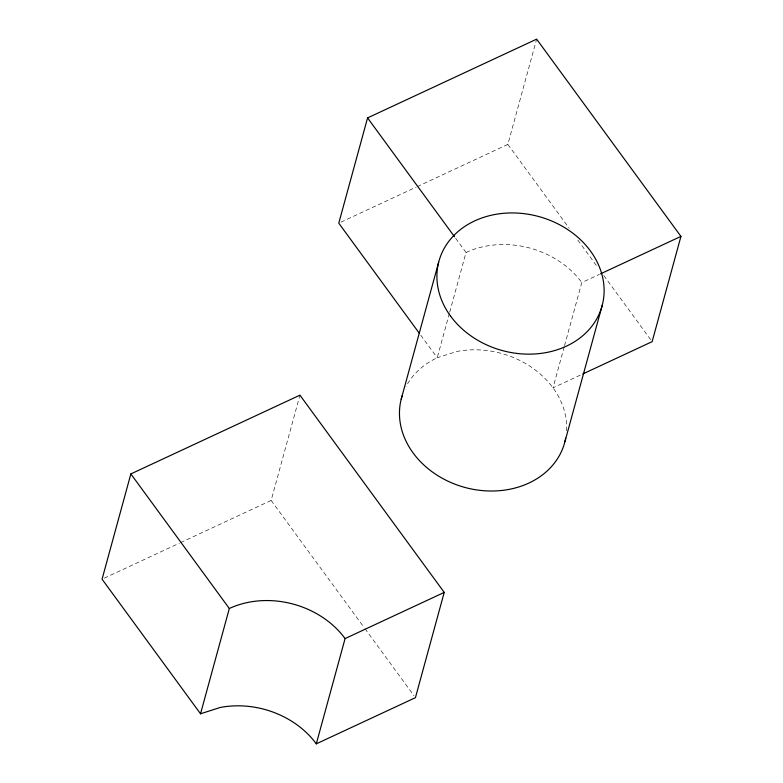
<?xml version="1.0" encoding="UTF-8"?>
<svg xmlns="http://www.w3.org/2000/svg" width="783" height="783" viewBox="0 0 783 783"><rect width="100%" height="100%" fill="white"/><g stroke="black" fill="none" stroke-linecap="round" stroke-linejoin="round"><path stroke-width="0.59" stroke-dasharray="3.92 2.94" d="M180.521 542.648L271.133 500.435L299.938 395.17M449.393 313.317L437.237 357.762A84.584 69.452 15.3 0 0 405.976 386.675M449.716 312.143L466.032 252.488L455.256 237.758M417.231 186.628L507.844 144.424L536.639 39.15M564.2 346.898L553.004 387.83L581.642 374.489M564.523 345.724L581.798 282.565L599.426 274.353M340.977 222.147L416.125 187.147M104.276 578.167L179.415 543.157M507.844 144.424L569.172 228.244M577.825 240.078L597.302 266.709M603.801 275.577L650.693 339.685M420.706 335.163L437.237 357.762L456.9 351.469A84.584 69.452 15.3 0 1 566.589 430.865M271.133 500.435L364.203 627.653M364.927 628.641L413.992 695.695M466.032 252.488A84.584 69.452 15.3 0 1 581.798 282.565"/><path stroke-width="1.17" d="M130.859 473.921L102.064 579.195L200.526 713.783L220.189 707.48A84.584 69.452 15.3 0 1 316.293 743.85L415.43 697.673L444.225 592.398L299.938 395.17L130.859 473.921L229.321 608.508A84.584 69.452 15.3 0 1 345.088 638.576L444.225 592.398M200.526 713.783L229.321 608.508M582.738 373.98L652.141 341.652L680.936 236.388L536.639 39.15L367.57 117.91L338.775 223.175L419.267 333.206M401.209 399.144L438.646 262.285M316.293 743.85L345.088 638.576M564.925 441.671L602.372 304.812M600.522 273.844L680.936 236.388M367.57 117.91L454.531 236.769M565.698 438.137A84.584 69.452 15.3 0 1 466.022 487.74A84.584 69.452 15.3 0 1 402.208 395.669M450.577 316.117A84.584 69.452 15.3 0 0 595.168 321.51A84.584 69.452 15.3 0 0 515.782 213.005A84.584 69.452 15.3 0 0 450.577 316.117"/></g></svg>
